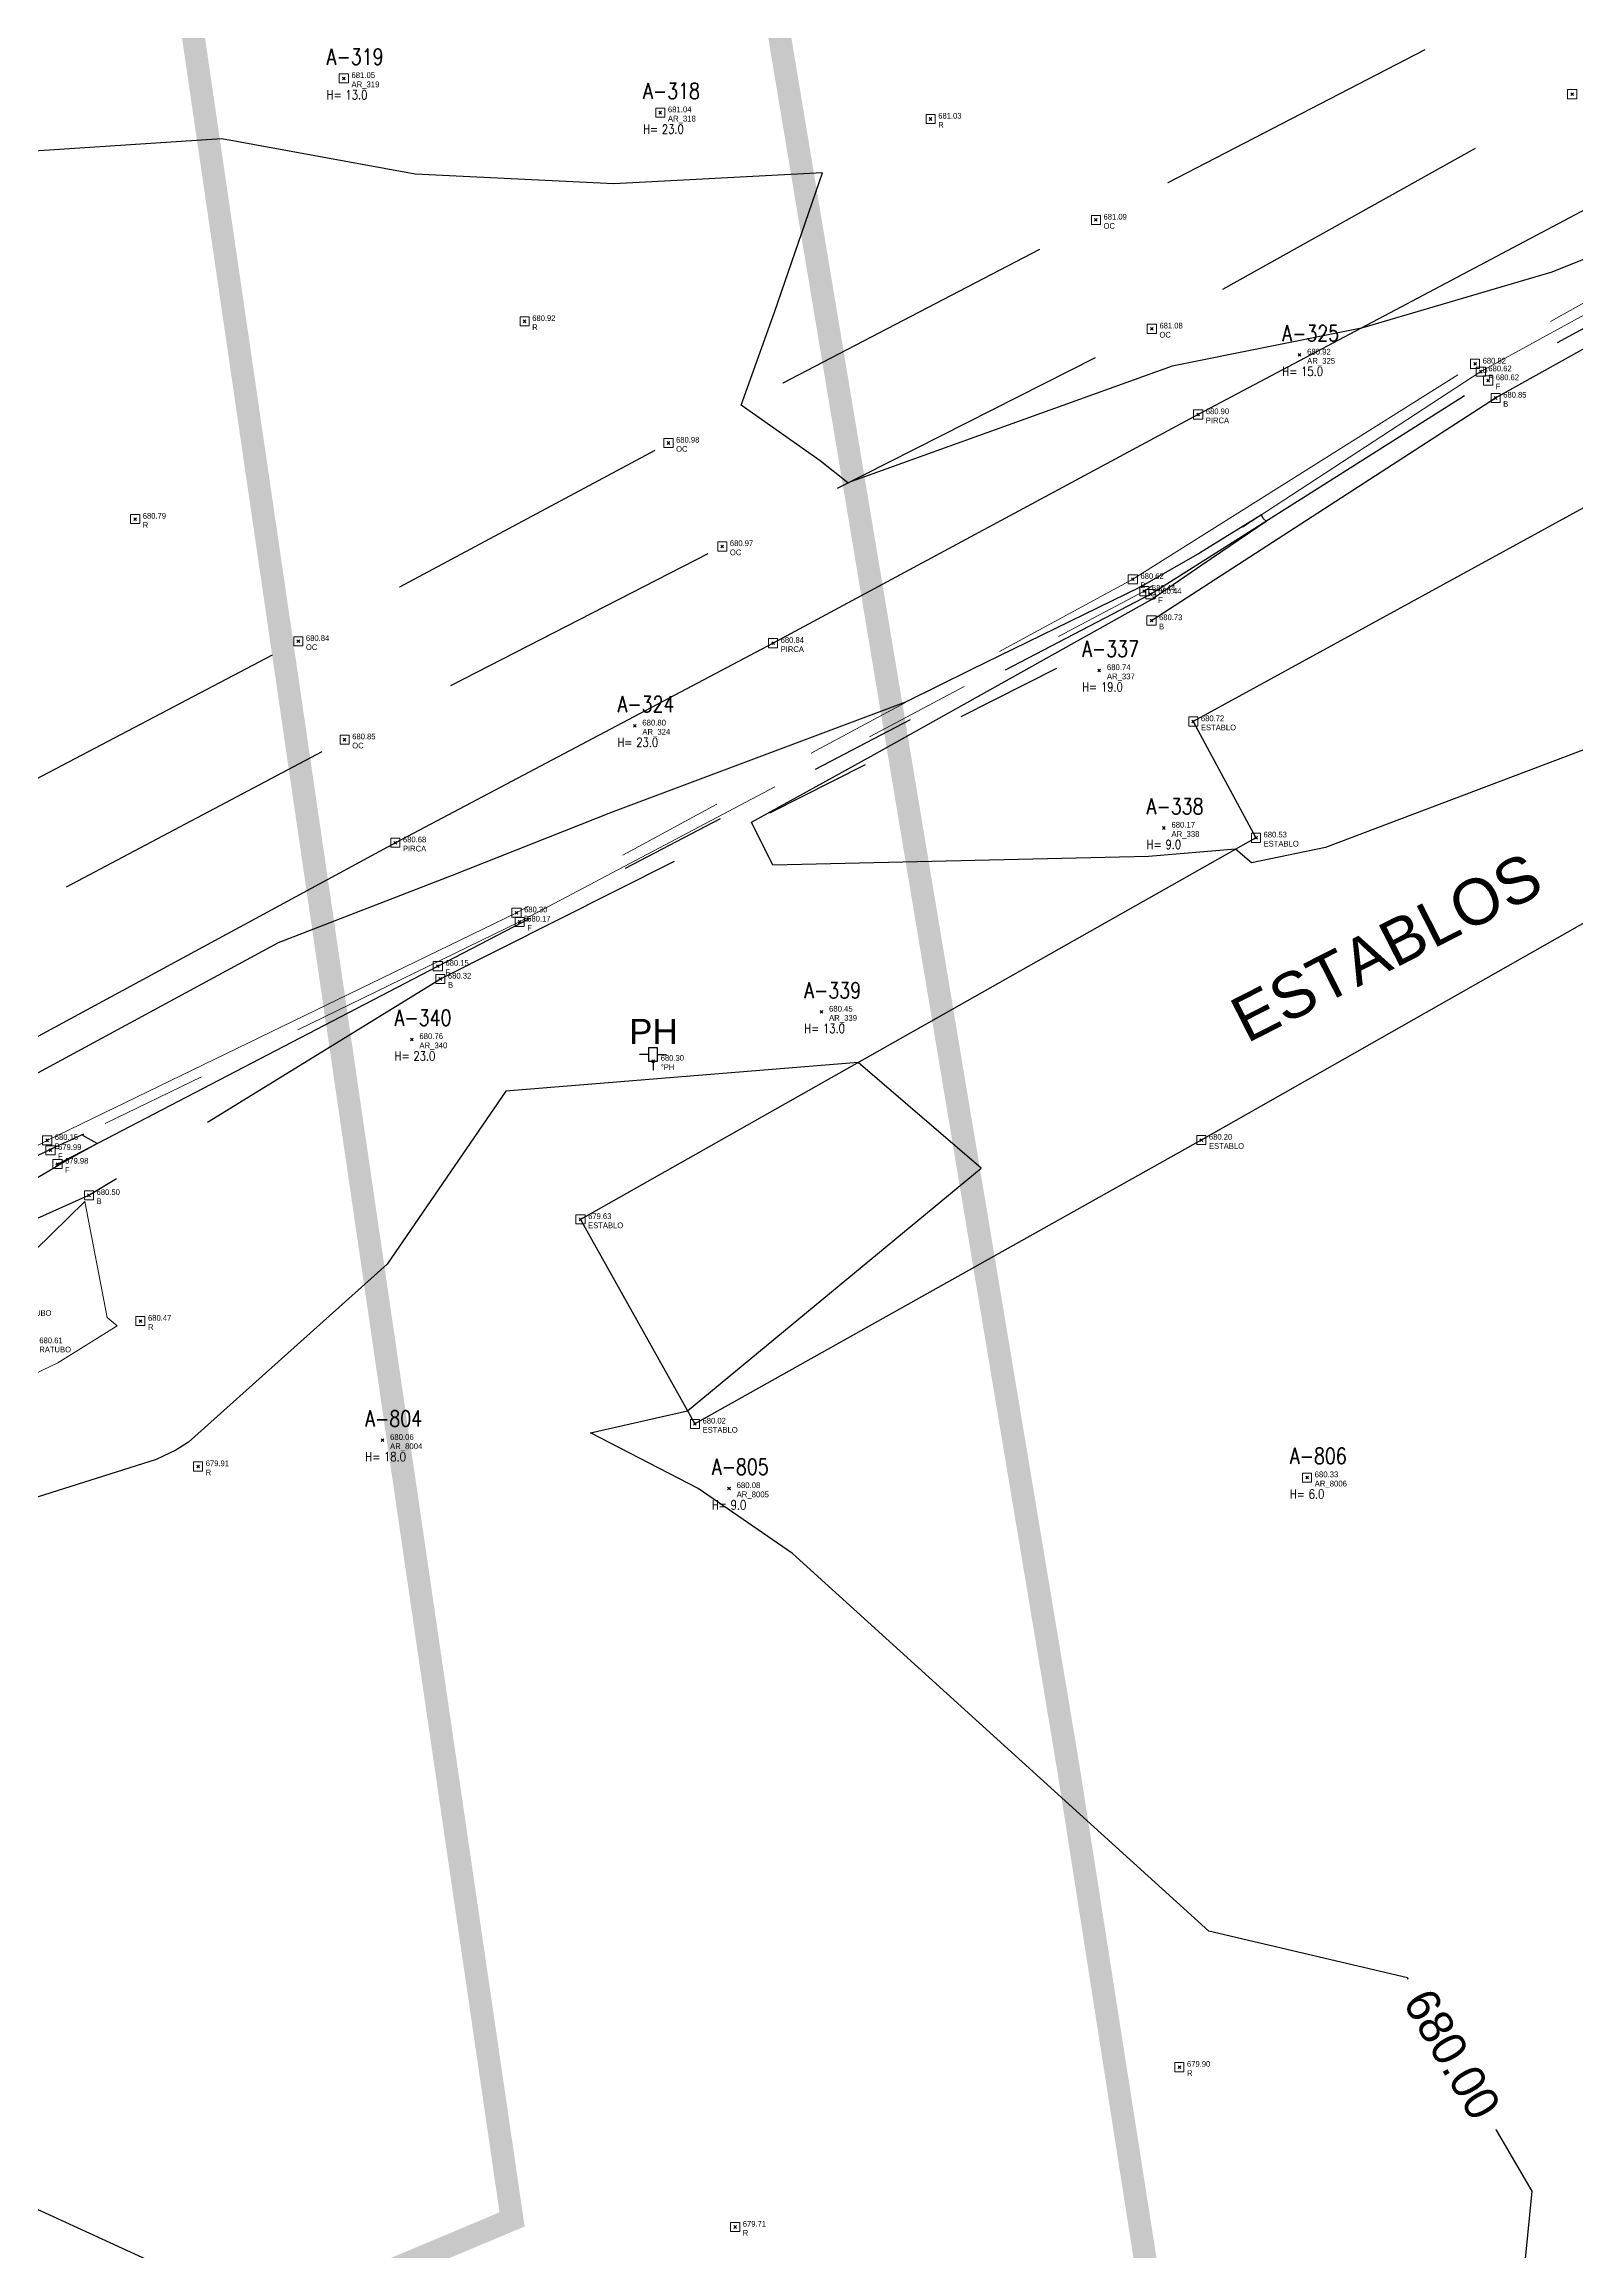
# Model space of a CAD drawing. Extents: x 350769 to 354978, y 6304672 to 6307963.
# Drawn here: x 352534.91 to 352568.55, y 6305909.87 to 6305958.3 of the extents above; entities that cross this region are included whole.
import ezdxf

# ---------------------------------------------------------------- set-up
doc = ezdxf.new("R2010")
doc.units = 0
doc.header["$PDMODE"] = 35
doc.header["$PDSIZE"] = 0.03
for name, pattern in [('CONTINUOS', [0]), ('DASHDOT', [1, 0.5, -0.25, 0, -0.25]), ('HIDDEN', [9.525, 6.35, -3.175]), ('PHANTOM', [23.5, 11.75, -2.35, 2.35, -2.35, 2.35, -2.35])]:
    doc.linetypes.add(name, pattern=pattern)
doc.layers.get('Defpoints').update_dxf_attribs({"linetype": 'CONTINUOUS'})
for name, color, linetype in [('02_Geo ext_Acotamiento', 7, 'CONTINUOUS'), ('03_Pav ext_Vereda HC', 42, 'CONTINUOUS'), ('03_S2_Pav ext_Borde vereda', 7, 'CONTINUOUS'), ('1-ARBOL H1', 7, 'CONTINUOUS'), ('1-ARBOL H2', 1, 'CONTINUOUS'), ('1-ARBOL H3', 241, 'CONTINUOUS'), ('1-ARBOL NOMBRE', 3, 'CONTINUOUS'), ('1-ARBOL PTO', 7, 'CONTINUOUS'), ('1-CAMINO DE TIERRA', 252, 'HIDDEN'), ('1-CANAL', 150, 'PHANTOM'), ('1-CASA', 2, 'CONTINUOUS'), ('1-PIRCA', 252, 'CONTINUOUS'), ('1-TEXTOS', 7, 'CONTINUOUS'), ('3-CANAL FDO', 141, 'PHANTOM'), ('C-TINN', 5, 'CONTINUOUS'), ('C-TOPO-MAJR', 9, 'CONTINUOUS'), ('C-TOPO-MINR', 8, 'CONTINUOUS'), ('V-NODE-TEXT DIC 2012', 31, 'CONTINUOUS'), ('Z-PH', 253, 'CONTINUOUS')]:
    doc.layers.add(name, color=color, linetype=linetype)
doc.layers.add('0_ASD_LINEA OFICIAL', color=253, linetype='DASHDOT', lineweight=20)
doc.layers.add('0_ASD_TOPOGRAFIA_ELEMENTOS', color=9, linetype='CONTINUOS', lineweight=5, true_color=0xbdbdbd)
doc.styles.add('A', font='arial.ttf', dxfattribs={"height": 2})
doc.styles.add('ROMANS', font='romans.shx', dxfattribs={"width": 0.65})
doc.dimstyles.new('Principal', dxfattribs={"dimscale": 0, "dimtxt": 2, "dimasz": 2, "dimexe": 1, "dimexo": 1, "dimtad": 1, "dimrnd": 0.05, "dimzin": 1, "dimtxsty": 'ROMANS', "dimcen": 2.5, "dimclrt": 2, "dimaunit": 2, "dimadec": 0, "dimazin": 0, "dimtfac": 1, "dimtmove": 0, "dimatfit": 3, "dimfxl": 1, "dimfxlon": 1, "dimarcsym": 0})

# ---------------------------------------------------------------- blocks, each defined once
blk = doc.blocks.new('PH')
at = {"layer": 'Z-PH'}
for p, q in [((-0.098, 0.148), (-0.295, 0.148)), ((-0.098, 0.295), (-0.098, 0)), ((0.098, 0.295), (-0.098, 0.295)), ((-0.098, 0), (-0.01, 0)), ((0.01, 0), (0.098, 0)), ((0.098, 0), (0.098, 0.295)), ((0.098, 0.148), (0.295, 0.148)), ((0, -0.01), (0, -0.197))]:
    blk.add_line(p, q, dxfattribs=at)
blk.add_circle((0, 0), 0.00984, dxfattribs=at)
at = {"layer": 'Z-PH', "style": 'A'}
blk.add_text('PH', height=0.55, dxfattribs=at).set_placement((-0.527, 0.377))
blk = doc.blocks.new('*D1236')
at = {"layer": '02_Geo ext_Acotamiento', "color": 0, "lineweight": -2, "transparency": 16777216}
blk.add_line((352474.045, 6305972.496), (352473.119, 6305978.179), dxfattribs=at)
at = {"layer": '02_Geo ext_Acotamiento', "color": 0, "transparency": 16777216}
blk.add_solid([(352473.283, 6305978.206), (352472.954, 6305978.153), (352472.958, 6305979.166)], dxfattribs=at)
at = {"layer": 'Defpoints', "color": 0, "transparency": 16777216}
for p in [(352472.958, 6305979.166), (352596.042, 6305224.025)]:
    blk.add_point(p, dxfattribs=at)
at = {"layer": '02_Geo ext_Acotamiento', "color": 2, "transparency": 16777216, "insert": (352474.582, 6305974.845), "char_height": 1, "attachment_point": 5, "rotation": 279.2575, "style": 'ROMANS'}
blk.add_mtext('R765,10', dxfattribs=at)
blk = doc.blocks.new('A$C27410629')
at = {"layer": '0_ASD_LINEA OFICIAL', "ltscale": 8, "const_width": 0.5}
blk.add_lwpolyline([(329.815, 1226.935), (341.22, 1148.869), (238.195, 1105.634), (291.49, 983.299), (321.978, 995.446), (326.454, 996.533), (296.029, 1064.505), (308.046, 1069.695), (363.611, 1093.689), (361.431, 1107.626), (353.439, 1158.713), (341.91, 1227.807, -0.046618), (405.464, 1246.359), (405.095, 1249.329)], format="xyb", dxfattribs=at)
blk.add_lwpolyline([(245.58, 1209.119), (279.387, 1122.912), (341.22, 1148.869), (329.815, 1226.935)], dxfattribs=at)
blk = doc.blocks.new('TOPOGRAFIA')
at = {"layer": '1-ARBOL H1', "color": 9, "lineweight": 0, "true_color": 0xbdbdbd}
for p in [(390541.49, 6302957.551), (390548.435, 6302956.799), (390562.465, 6302951.485), (390558.071, 6302944.563), (390547.874, 6302943.348), (390559.488, 6302941.107), (390551.972, 6302937.071), (390542.981, 6302936.469), (390542.337, 6302927.676), (390549.944, 6302926.62), (390562.631, 6302926.857)]:
    blk.add_point(p, dxfattribs=at)
at = {"layer": '1-ARBOL PTO', "color": 9, "lineweight": 0, "true_color": 0xbdbdbd}
for p in [(390541.49, 6302957.551), (390548.435, 6302956.799), (390562.465, 6302951.485), (390558.071, 6302944.563), (390547.874, 6302943.348), (390559.488, 6302941.107), (390551.972, 6302937.071), (390542.981, 6302936.469), (390542.337, 6302927.676), (390549.944, 6302926.62), (390562.631, 6302926.857)]:
    blk.add_point(p, dxfattribs=at)
at = {"layer": '1-CAMINO DE TIERRA', "color": 9, "lineweight": 0, "true_color": 0xbdbdbd, "flags": 128}
blk.add_lwpolyline([(390607.64, 6302979.815), (390595.662, 6302973.801), (390587.194, 6302969.429), (390574.37, 6302962.924), (390567.258, 6302959.232), (390557.997, 6302954.445), (390548.615, 6302949.552), (390540.491, 6302945.203), (390529.098, 6302939.213), (390519.624, 6302934.074), (390511.649, 6302929.898), (390501.487, 6302924.31), (390493.855, 6302920.188), (390484.267, 6302915.068), (390473.889, 6302910.014), (390464.48, 6302905.817), (390455.173, 6302902.087), (390444.191, 6302897.701), (390434.465, 6302893.974), (390425.452, 6302890.572), (390413.92, 6302886.513)], dxfattribs=at)
at = {"layer": '1-CAMINO DE TIERRA', "color": 9, "true_color": 0xbdbdbd, "flags": 128}
blk.add_lwpolyline([(390414.503, 6302884.167), (390426.235, 6302888.284), (390435.455, 6302891.824), (390444.768, 6302895.243), (390456.273, 6302899.776), (390465.133, 6302903.239), (390475.06, 6302907.873), (390485.171, 6302912.687), (390495.221, 6302918.173), (390502.597, 6302922.104), (390512.934, 6302927.772), (390520.597, 6302932.004), (390530.432, 6302937.188), (390541.507, 6302943.044), (390549.796, 6302947.283), (390559.224, 6302952.057), (390568.45, 6302957.205), (390575.349, 6302960.324), (390588.64, 6302967), (390596.838, 6302971.102), (390608.345, 6302976.949)], dxfattribs=at)
at = {"layer": '1-CANAL', "color": 9, "lineweight": 0, "true_color": 0xbdbdbd, "flags": 128}
for points in [[(390534.978, 6302934.255), (390545.279, 6302939.248), (390558.807, 6302946.563), (390566.318, 6302951.288), (390577.492, 6302957.55), (390589.154, 6302963.194), (390596.58, 6302967.406), (390606.031, 6302971.682)], [(390527.357, 6302930.283), (390534.978, 6302934.255)]]:
    blk.add_lwpolyline(points, dxfattribs=at)
at = {"layer": '1-CANAL', "color": 9, "true_color": 0xbdbdbd, "flags": 128}
blk.add_lwpolyline([(390410.425, 6302877.471), (390411.43, 6302878.668), (390417.383, 6302880.527), (390418.627, 6302880.78), (390429.948, 6302884.642), (390440.217, 6302888.095), (390449.414, 6302891.566), (390460.027, 6302895.068), (390470.05, 6302898.48), (390479.987, 6302903.192), (390490.293, 6302909.07), (390498.843, 6302913.912), (390509.936, 6302918.991), (390519.355, 6302923.819), (390527.617, 6302929.369), (390535.896, 6302933.049), (390543.608, 6302937.795), (390559.216, 6302945.658), (390566.769, 6302950.54), (390577.792, 6302956.685), (390589.197, 6302962.296), (390596.716, 6302966.701), (390606.382, 6302970.815)], dxfattribs=at)
at = {"layer": '1-CASA', "color": 9, "lineweight": 0, "true_color": 0xbdbdbd, "flags": 128}
for points in [[(390569.393, 6302948.508), (390560.134, 6302943.442)], [(390560.134, 6302943.442), (390561.51, 6302940.892)], [(390561.51, 6302940.892), (390546.684, 6302932.52)], [(390569.914, 6302939.703), (390560.31, 6302934.26)], [(390560.31, 6302934.26), (390549.196, 6302928.034)], [(390546.684, 6302932.52), (390549.196, 6302928.034)]]:
    blk.add_lwpolyline(points, dxfattribs=at)
at = {"layer": '1-PIRCA', "color": 9, "lineweight": 0, "true_color": 0xbdbdbd, "flags": 128}
blk.add_lwpolyline([(390574.316, 6302957.571), (390569.494, 6302955.075), (390560.242, 6302950.177), (390550.91, 6302945.16), (390542.62, 6302940.784), (390532.931, 6302935.535)], dxfattribs=at)
at = {"layer": '3-CANAL FDO', "color": 9, "true_color": 0xbdbdbd, "flags": 128}
blk.add_lwpolyline([(390410.291, 6302874.382), (390410.045, 6302876.002), (390409.921, 6302876.491), (390410.015, 6302877.454), (390410.261, 6302877.634), (390411.408, 6302879.012), (390417.173, 6302880.892), (390418.341, 6302881.327), (390429.641, 6302885.121), (390440.068, 6302888.62), (390449.007, 6302892.011), (390459.544, 6302895.544), (390469.987, 6302898.925), (390479.581, 6302903.965), (390489.75, 6302909.574), (390498.99, 6302914.674), (390509.501, 6302919.669), (390519.234, 6302924.649), (390527.598, 6302929.651), (390535.204, 6302933.735), (390543.553, 6302938.076), (390559.196, 6302946.235), (390566.606, 6302950.922), (390577.734, 6302956.994), (390589.104, 6302962.508), (390596.762, 6302966.908), (390606.237, 6302970.98)], dxfattribs=at)
at = {"layer": '3-CANAL FDO', "color": 9, "lineweight": 0, "true_color": 0xbdbdbd, "flags": 128}
blk.add_lwpolyline([(390498.837, 6302914.947), (390509.344, 6302920.398), (390519.008, 6302924.877), (390527.469, 6302929.862), (390535.051, 6302934.038), (390545.348, 6302939.046), (390559.058, 6302946.301), (390566.444, 6302951.117), (390577.657, 6302957.27), (390588.886, 6302962.761), (390596.604, 6302967.198)], dxfattribs=at)
at = {"layer": 'C-TINN', "color": 9, "linetype": 'Continuous', "lineweight": 0, "true_color": 0xbdbdbd}
for points, elevation in [([(390541.39, 6302957.451), (390541.39, 6302957.651), (390541.59, 6302957.651), (390541.59, 6302957.451), (390541.39, 6302957.451)], 681.05), ([(390548.335, 6302956.699), (390548.335, 6302956.899), (390548.535, 6302956.899), (390548.535, 6302956.699), (390548.335, 6302956.699)], 681.04), ([(390568.35, 6302957.105), (390568.35, 6302957.305), (390568.55, 6302957.305), (390568.55, 6302957.105), (390568.35, 6302957.105)], 681.215), ([(390554.269, 6302956.56), (390554.269, 6302956.76), (390554.469, 6302956.76), (390554.469, 6302956.56), (390554.269, 6302956.56)], 681.028), ([(390557.897, 6302954.345), (390557.897, 6302954.545), (390558.097, 6302954.545), (390558.097, 6302954.345), (390557.897, 6302954.345)], 681.093), ([(390545.357, 6302952.121), (390545.357, 6302952.321), (390545.557, 6302952.321), (390545.557, 6302952.121), (390545.357, 6302952.121)], 680.923), ([(390559.124, 6302951.957), (390559.124, 6302952.157), (390559.324, 6302952.157), (390559.324, 6302951.957), (390559.124, 6302951.957)], 681.08), ([(390566.218, 6302951.188), (390566.218, 6302951.388), (390566.418, 6302951.388), (390566.418, 6302951.188), (390566.218, 6302951.188)], 680.815), ([(390566.344, 6302951.017), (390566.344, 6302951.217), (390566.544, 6302951.217), (390566.544, 6302951.017), (390566.344, 6302951.017)], 680.618), ([(390566.506, 6302950.822), (390566.506, 6302951.022), (390566.706, 6302951.022), (390566.706, 6302950.822), (390566.506, 6302950.822)], 680.617), ([(390566.669, 6302950.44), (390566.669, 6302950.64), (390566.869, 6302950.64), (390566.869, 6302950.44), (390566.669, 6302950.44)], 680.848), ([(390560.142, 6302950.077), (390560.142, 6302950.277), (390560.342, 6302950.277), (390560.342, 6302950.077), (390560.142, 6302950.077)], 680.897), ([(390548.515, 6302949.452), (390548.515, 6302949.652), (390548.715, 6302949.652), (390548.715, 6302949.452), (390548.515, 6302949.452)], 680.981), ([(390536.809, 6302947.784), (390536.809, 6302947.984), (390537.009, 6302947.984), (390537.009, 6302947.784), (390536.809, 6302947.784)], 680.787), ([(390549.696, 6302947.183), (390549.696, 6302947.383), (390549.896, 6302947.383), (390549.896, 6302947.183), (390549.696, 6302947.183)], 680.967), ([(390558.707, 6302946.463), (390558.707, 6302946.663), (390558.907, 6302946.663), (390558.907, 6302946.463), (390558.707, 6302946.463)], 680.618), ([(390558.958, 6302946.201), (390558.958, 6302946.401), (390559.158, 6302946.401), (390559.158, 6302946.201), (390558.958, 6302946.201)], 680.437), ([(390559.096, 6302946.135), (390559.096, 6302946.335), (390559.296, 6302946.335), (390559.296, 6302946.135), (390559.096, 6302946.135)], 680.439), ([(390559.116, 6302945.558), (390559.116, 6302945.758), (390559.316, 6302945.758), (390559.316, 6302945.558), (390559.116, 6302945.558)], 680.729), ([(390540.391, 6302945.103), (390540.391, 6302945.303), (390540.591, 6302945.303), (390540.591, 6302945.103), (390540.391, 6302945.103)], 680.841), ([(390550.81, 6302945.06), (390550.81, 6302945.26), (390551.01, 6302945.26), (390551.01, 6302945.06), (390550.81, 6302945.06)], 680.839), ([(390560.034, 6302943.342), (390560.034, 6302943.542), (390560.234, 6302943.542), (390560.234, 6302943.342), (390560.034, 6302943.342)], 680.725), ([(390541.407, 6302942.944), (390541.407, 6302943.144), (390541.607, 6302943.144), (390541.607, 6302942.944), (390541.407, 6302942.944)], 680.851), ([(390561.41, 6302940.792), (390561.41, 6302940.992), (390561.61, 6302940.992), (390561.61, 6302940.792), (390561.41, 6302940.792)], 680.527), ([(390542.52, 6302940.684), (390542.52, 6302940.884), (390542.72, 6302940.884), (390542.72, 6302940.684), (390542.52, 6302940.684)], 680.679), ([(390545.179, 6302939.148), (390545.179, 6302939.348), (390545.379, 6302939.348), (390545.379, 6302939.148), (390545.179, 6302939.148)], 680.298), ([(390545.248, 6302938.946), (390545.248, 6302939.146), (390545.448, 6302939.146), (390545.448, 6302938.946), (390545.248, 6302938.946)], 680.171), ([(390543.453, 6302937.976), (390543.453, 6302938.176), (390543.653, 6302938.176), (390543.653, 6302937.976), (390543.453, 6302937.976)], 680.146), ([(390543.508, 6302937.695), (390543.508, 6302937.895), (390543.708, 6302937.895), (390543.708, 6302937.695), (390543.508, 6302937.695)], 680.322), ([(390534.878, 6302934.155), (390534.878, 6302934.355), (390535.078, 6302934.355), (390535.078, 6302934.155), (390534.878, 6302934.155)], 680.147), ([(390534.951, 6302933.938), (390534.951, 6302934.138), (390535.151, 6302934.138), (390535.151, 6302933.938), (390534.951, 6302933.938)], 679.987), ([(390560.21, 6302934.16), (390560.21, 6302934.36), (390560.41, 6302934.36), (390560.41, 6302934.16), (390560.21, 6302934.16)], 680.202), ([(390535.104, 6302933.635), (390535.104, 6302933.835), (390535.304, 6302933.835), (390535.304, 6302933.635), (390535.104, 6302933.635)], 679.983), ([(390535.796, 6302932.949), (390535.796, 6302933.149), (390535.996, 6302933.149), (390535.996, 6302932.949), (390535.796, 6302932.949)], 680.495), ([(390546.584, 6302932.42), (390546.584, 6302932.62), (390546.784, 6302932.62), (390546.784, 6302932.42), (390546.584, 6302932.42)], 679.632), ([(390536.925, 6302930.19), (390536.925, 6302930.39), (390537.125, 6302930.39), (390537.125, 6302930.19), (390536.925, 6302930.19)], 680.47), ([(390549.096, 6302927.934), (390549.096, 6302928.134), (390549.296, 6302928.134), (390549.296, 6302927.934), (390549.096, 6302927.934)], 680.025), ([(390538.191, 6302926.999), (390538.191, 6302927.199), (390538.391, 6302927.199), (390538.391, 6302926.999), (390538.191, 6302926.999)], 679.906), ([(390562.531, 6302926.757), (390562.531, 6302926.957), (390562.731, 6302926.957), (390562.731, 6302926.757), (390562.531, 6302926.757)], 680.33), ([(390559.729, 6302913.824), (390559.729, 6302914.024), (390559.929, 6302914.024), (390559.929, 6302913.824), (390559.729, 6302913.824)], 679.901), ([(390549.979, 6302910.317), (390549.979, 6302910.517), (390550.179, 6302910.517), (390550.179, 6302910.317), (390549.979, 6302910.317)], 679.714)]:
    blk.add_lwpolyline(points, dxfattribs=dict(at, elevation=elevation))
for p in [(390541.49, 6302957.551, 681.05), (390568.45, 6302957.205, 681.215), (390548.435, 6302956.799, 681.04), (390554.369, 6302956.66, 681.028), (390557.997, 6302954.445, 681.093), (390545.457, 6302952.221, 680.923), (390559.224, 6302952.057, 681.08), (390566.318, 6302951.288, 680.815), (390566.444, 6302951.117, 680.618), (390566.606, 6302950.922, 680.617), (390560.242, 6302950.177, 680.897), (390566.769, 6302950.54, 680.848), (390548.615, 6302949.552, 680.981), (390536.909, 6302947.884, 680.787), (390549.796, 6302947.283, 680.967), (390558.807, 6302946.563, 680.618), (390559.058, 6302946.301, 680.437), (390559.196, 6302946.235, 680.439), (390559.216, 6302945.658, 680.729), (390540.491, 6302945.203, 680.841), (390550.91, 6302945.16, 680.839), (390560.134, 6302943.442, 680.725), (390541.507, 6302943.044, 680.851), (390542.62, 6302940.784, 680.679), (390561.51, 6302940.892, 680.527), (390545.279, 6302939.248, 680.298), (390545.348, 6302939.046, 680.171), (390543.553, 6302938.076, 680.146), (390543.608, 6302937.795, 680.322), (390534.978, 6302934.255, 680.147), (390560.31, 6302934.26, 680.202), (390535.051, 6302934.038, 679.987), (390535.204, 6302933.735, 679.983), (390535.896, 6302933.049, 680.495), (390546.684, 6302932.52, 679.632), (390537.025, 6302930.29, 680.47), (390549.196, 6302928.034, 680.025), (390538.291, 6302927.099, 679.906), (390562.631, 6302926.857, 680.33), (390559.829, 6302913.924, 679.901), (390550.079, 6302910.417, 679.714)]:
    blk.add_point(p, dxfattribs=at)
at = {"layer": 'C-TOPO-MAJR', "color": 9, "linetype": 'Continuous', "lineweight": -3, "true_color": 0xbdbdbd, "elevation": 680}
for points in [[(390567.184, 6302907.269), (390567.575, 6302911.2), (390564.835, 6302915.88), (390560.476, 6302916.909), (390551.34, 6302925.189), (390549.267, 6302926.618), (390546.905, 6302927.838), (390549.036, 6302928.319), (390555.481, 6302933.643), (390552.78, 6302935.962), (390545.043, 6302935.333), (390542.442, 6302931.541), (390538.08, 6302927.631), (390537.803, 6302927.459), (390537.368, 6302927.251), (390530.427, 6302925.061)], [(390529.926, 6302930.604), (390535.227, 6302933.712), (390535.625, 6302933.939), (390536.075, 6302934.188), (390535.746, 6302934.368), (390535.779, 6302934.392), (390535.045, 6302934.056), (390527.907, 6302930.551)]]:
    blk.add_lwpolyline(points, dxfattribs=at)
at = {"layer": 'C-TOPO-MINR', "color": 9, "linetype": 'Continuous', "lineweight": -3, "true_color": 0xbdbdbd}
for points, elevation in [([(390581.803, 6302959.297), (390577.539, 6302957.47), (390575.992, 6302956.677), (390574.756, 6302956.016), (390568.006, 6302953.301), (390563.825, 6302952.074), (390559.669, 6302951.235), (390552.549, 6302948.677), (390551.944, 6302949.159), (390550.207, 6302950.382), (390550.941, 6302952.425), (390551.992, 6302955.476), (390547.417, 6302955.234), (390543.052, 6302955.453), (390538.814, 6302956.228), (390533.349, 6302955.868)], 681), ([(390569.707, 6302943.202), (390563.033, 6302940.677), (390561.41, 6302940.341), (390561.063, 6302940.639), (390559.152, 6302940.484), (390550.907, 6302940.289), (390550.434, 6302941.234), (390553.064, 6302942.68), (390559.2, 6302946.114), (390560.325, 6302946.877), (390561.735, 6302947.841), (390561.666, 6302947.899), (390561.629, 6302947.977), (390560.268, 6302947.132), (390558.971, 6302946.392), (390555.254, 6302944.579), (390553.819, 6302943.866), (390547.382, 6302941.455), (390543.869, 6302940.062), (390540.049, 6302938.587), (390533.612, 6302935.109)], 680.5), ([(390539.191, 6302859.578), (390537.856, 6302861.919), (390537.885, 6302864.931), (390537.81, 6302870.386), (390537.64, 6302871.077), (390538.021, 6302872.78), (390537.696, 6302875.247), (390538.663, 6302881.62), (390539.254, 6302888.134), (390539.934, 6302897.145), (390540.712, 6302899.285), (390541.505, 6302905.073), (390541.909, 6302906.909), (390541.635, 6302907.477), (390540.99, 6302907.945), (390540.456, 6302908.189), (390530.564, 6302912.727)], 679.5)]:
    blk.add_lwpolyline(points, dxfattribs=dict(at, elevation=elevation))
at = {"layer": 'C-TOPO-MINR', "color": 9, "linetype": 'Continuous', "lineweight": 0, "true_color": 0xbdbdbd, "elevation": 680.5}
blk.add_lwpolyline([(390530.974, 6302929.012), (390530.773, 6302928.049), (390531.206, 6302927.534), (390531.734, 6302927.832), (390532.456, 6302928.06), (390535.21, 6302929.375), (390536.514, 6302930.184), (390536.297, 6302930.369), (390535.803, 6302932.914), (390533.249, 6302930.417), (390530.974, 6302929.012)], dxfattribs=at)
at = {"layer": 'V-NODE-TEXT DIC 2012', "color": 9, "lineweight": 0, "true_color": 0xbdbdbd}
for p in [(390541.49, 6302957.551), (390568.45, 6302957.205), (390548.435, 6302956.799), (390554.369, 6302956.66), (390557.997, 6302954.445), (390545.457, 6302952.221), (390559.224, 6302952.057), (390562.465, 6302951.485), (390566.318, 6302951.288), (390566.444, 6302951.117), (390566.606, 6302950.922), (390560.242, 6302950.177), (390566.769, 6302950.54), (390548.615, 6302949.552), (390536.909, 6302947.884), (390549.796, 6302947.283), (390558.807, 6302946.563), (390559.058, 6302946.301), (390559.196, 6302946.235), (390559.216, 6302945.658), (390540.491, 6302945.203), (390550.91, 6302945.16), (390558.071, 6302944.563), (390547.874, 6302943.348), (390560.134, 6302943.442), (390541.507, 6302943.044), (390559.488, 6302941.107), (390542.62, 6302940.784), (390561.51, 6302940.892), (390545.279, 6302939.248), (390545.348, 6302939.046), (390543.553, 6302938.076), (390543.608, 6302937.795), (390551.972, 6302937.071), (390542.981, 6302936.469), (390548.277, 6302935.992), (390534.978, 6302934.255), (390560.31, 6302934.26), (390535.051, 6302934.038), (390535.204, 6302933.735), (390535.896, 6302933.049), (390546.684, 6302932.52), (390537.025, 6302930.29), (390549.196, 6302928.034), (390542.337, 6302927.676), (390538.291, 6302927.099), (390549.944, 6302926.62), (390562.631, 6302926.857), (390559.829, 6302913.924), (390550.079, 6302910.417)]:
    blk.add_point(p, dxfattribs=at)
at = {"layer": 'Z-PH', "color": 9, "lineweight": 0, "true_color": 0xbdbdbd}
blk.add_blockref('PH', (390548.277, 6302935.992), dxfattribs=at)
at = {"layer": '1-ARBOL H2', "color": 9, "lineweight": 0, "true_color": 0xbdbdbd, "style": 'ROMANS', "width": 0.8}
for p in [(390541.113, 6302957.089), (390548.058, 6302956.337), (390562.088, 6302951.023), (390557.694, 6302944.101), (390547.497, 6302942.886), (390559.111, 6302940.645), (390551.595, 6302936.609), (390542.604, 6302936.007), (390541.96, 6302927.214), (390562.254, 6302926.395), (390549.567, 6302926.158)]:
    blk.add_text('H=', height=0.2, dxfattribs=at).set_placement(p)
at = {"layer": '1-ARBOL H3', "color": 9, "lineweight": 0, "true_color": 0xbdbdbd, "style": 'ROMANS', "width": 0.8}
for s, p in [('13.0', (390541.526, 6302957.089)), ('23.0', (390548.471, 6302956.337)), ('15.0', (390562.501, 6302951.023)), ('19.0', (390558.107, 6302944.101)), ('23.0', (390547.91, 6302942.886)), ('9.0', (390559.524, 6302940.645)), ('13.0', (390552.008, 6302936.609)), ('23.0', (390543.017, 6302936.007)), ('18.0', (390542.373, 6302927.214)), ('6.0', (390562.667, 6302926.395)), ('9.0', (390549.98, 6302926.158))]:
    blk.add_text(s, height=0.2, dxfattribs=at).set_placement(p)
at = {"layer": '1-ARBOL NOMBRE', "color": 9, "lineweight": 0, "true_color": 0xbdbdbd, "style": 'ROMANS', "width": 0.8}
for s, p in [('A-319', (390541.113, 6302957.851)), ('A-318', (390548.058, 6302957.099)), ('A-325', (390562.088, 6302951.785)), ('A-337', (390557.694, 6302944.863)), ('A-324', (390547.497, 6302943.648)), ('A-338', (390559.111, 6302941.407)), ('A-339', (390551.595, 6302937.371)), ('A-340', (390542.604, 6302936.769)), ('A-804', (390541.96, 6302927.976)), ('A-806', (390562.254, 6302927.157)), ('A-805', (390549.567, 6302926.92))]:
    blk.add_text(s, height=0.35, dxfattribs=at).set_placement(p)
at = {"layer": '1-TEXTOS', "color": 9, "lineweight": 0, "true_color": 0xbdbdbd, "style": 'A'}
blk.add_text('ESTABLOS', height=1, rotation=26.9389, dxfattribs=at).set_placement((390561.309, 6302936.375))
at = {"layer": 'V-NODE-TEXT DIC 2012', "color": 9, "lineweight": 0, "true_color": 0xbdbdbd}
for s, height, p in [('AR_319', 0.127, (390541.657, 6302957.356)), ('681.05', 0.127, (390541.657, 6302957.558)), ('681.04', 0.127, (390548.602, 6302956.806)), ('AR_318', 0.127, (390548.602, 6302956.604)), ('681.03', 0.125, (390554.536, 6302956.668)), ('R', 0.125, (390554.536, 6302956.468)), ('681.09', 0.125, (390558.164, 6302954.453)), ('OC', 0.125, (390558.164, 6302954.253)), ('680.92', 0.125, (390545.624, 6302952.229)), ('R', 0.125, (390545.624, 6302952.029)), ('681.08', 0.125, (390559.391, 6302952.065)), ('OC', 0.125, (390559.391, 6302951.865)), ('680.92', 0.127, (390562.632, 6302951.492)), ('AR_325', 0.127, (390562.632, 6302951.29)), ('680.82', 0.125, (390566.485, 6302951.296)), ('B', 0.125, (390566.485, 6302951.096)), ('680.62', 0.125, (390566.611, 6302951.125)), ('F', 0.125, (390566.611, 6302950.925)), ('680.62', 0.125, (390566.773, 6302950.93)), ('F', 0.125, (390566.773, 6302950.73)), ('680.85', 0.125, (390566.936, 6302950.548)), ('680.90', 0.125, (390560.409, 6302950.185)), ('B', 0.125, (390566.936, 6302950.348)), ('680.98', 0.125, (390548.782, 6302949.56)), ('PIRCA', 0.125, (390560.409, 6302949.985)), ('OC', 0.125, (390548.782, 6302949.36)), ('680.79', 0.125, (390537.076, 6302947.892)), ('R', 0.125, (390537.076, 6302947.692)), ('680.97', 0.125, (390549.963, 6302947.291)), ('OC', 0.125, (390549.963, 6302947.091)), ('680.62', 0.125, (390558.974, 6302946.571)), ('B', 0.125, (390558.974, 6302946.371)), ('680.44', 0.125, (390559.225, 6302946.309)), ('680.44', 0.125, (390559.363, 6302946.243)), ('F', 0.125, (390559.225, 6302946.109)), ('F', 0.125, (390559.363, 6302946.043)), ('680.73', 0.125, (390559.383, 6302945.666)), ('680.84', 0.125, (390540.658, 6302945.211)), ('680.84', 0.125, (390551.077, 6302945.168)), ('B', 0.125, (390559.383, 6302945.466)), ('OC', 0.125, (390540.658, 6302945.011)), ('PIRCA', 0.125, (390551.077, 6302944.968)), ('AR_337', 0.127, (390558.238, 6302944.368)), ('680.74', 0.127, (390558.238, 6302944.57)), ('680.80', 0.127, (390548.041, 6302943.355)), ('680.72', 0.125, (390560.301, 6302943.45)), ('ESTABLO', 0.125, (390560.301, 6302943.25)), ('680.85', 0.125, (390541.674, 6302943.052)), ('OC', 0.125, (390541.674, 6302942.852)), ('AR_324', 0.127, (390548.041, 6302943.153)), ('680.68', 0.125, (390542.787, 6302940.792)), ('AR_338', 0.127, (390559.655, 6302940.912)), ('680.17', 0.127, (390559.655, 6302941.114)), ('680.53', 0.125, (390561.677, 6302940.9)), ('PIRCA', 0.125, (390542.787, 6302940.592)), ('ESTABLO', 0.125, (390561.677, 6302940.7)), ('680.30', 0.125, (390545.446, 6302939.256)), ('B', 0.125, (390545.446, 6302939.056)), ('680.17', 0.125, (390545.515, 6302939.054)), ('F', 0.125, (390545.515, 6302938.854)), ('680.15', 0.125, (390543.72, 6302938.084)), ('F', 0.125, (390543.72, 6302937.884)), ('680.32', 0.125, (390543.775, 6302937.803)), ('B', 0.125, (390543.775, 6302937.603)), ('680.45', 0.127, (390552.139, 6302937.078)), ('680.76', 0.127, (390543.148, 6302936.476)), ('AR_339', 0.127, (390552.139, 6302936.876)), ('AR_340', 0.127, (390543.148, 6302936.274)), ('680.30', 0.125, (390548.444, 6302936)), ('°PH', 0.125, (390548.444, 6302935.8)), ('680.15', 0.125, (390535.145, 6302934.263)), ('B', 0.125, (390535.145, 6302934.063)), ('679.99', 0.125, (390535.218, 6302934.046)), ('680.20', 0.125, (390560.477, 6302934.268)), ('ESTABLO', 0.125, (390560.477, 6302934.068)), ('F', 0.125, (390535.218, 6302933.846)), ('679.98', 0.125, (390535.371, 6302933.743)), ('F', 0.125, (390535.371, 6302933.543)), ('680.50', 0.125, (390536.063, 6302933.057)), ('B', 0.125, (390536.063, 6302932.857)), ('679.63', 0.125, (390546.851, 6302932.528)), ('ESTABLO', 0.125, (390546.851, 6302932.328)), ('RATUBO', 0.125, (390534.377, 6302930.404)), ('680.47', 0.125, (390537.192, 6302930.298)), ('680.61', 0.125, (390534.806, 6302929.804)), ('R', 0.125, (390537.192, 6302930.098)), ('RATUBO', 0.125, (390534.806, 6302929.604)), ('680.02', 0.125, (390549.363, 6302928.042)), ('ESTABLO', 0.125, (390549.363, 6302927.842)), ('AR_8004', 0.127, (390542.504, 6302927.481)), ('680.06', 0.127, (390542.504, 6302927.683)), ('679.91', 0.125, (390538.458, 6302927.107)), ('R', 0.125, (390538.458, 6302926.907)), ('680.33', 0.127, (390562.798, 6302926.864)), ('AR_8005', 0.127, (390550.111, 6302926.425)), ('680.08', 0.127, (390550.111, 6302926.627)), ('AR_8006', 0.127, (390562.798, 6302926.662)), ('679.90', 0.125, (390559.996, 6302913.932)), ('R', 0.125, (390559.996, 6302913.732)), ('679.71', 0.125, (390550.246, 6302910.425)), ('R', 0.125, (390550.246, 6302910.225))]:
    blk.add_text(s, height=height, dxfattribs=at).set_placement(p)
at = {"layer": 'C-TOPO-MAJR', "color": 9, "linetype": 'Continuous', "lineweight": 0, "true_color": 0xbdbdbd, "insert": (390565.814, 6302914.207, 680), "char_height": 0.75, "width": 3.75143, "attachment_point": 5, "rotation": 300.3464, "bg_fill": 3, "box_fill_scale": 1.042333, "bg_fill_color": 9, "bg_fill_true_color": 13158600, "bg_fill_transparency": 0}
blk.add_mtext('680.00', dxfattribs=at)

msp = doc.modelspace()

# ---------------------------------------------------------------- hatches: boundary and pattern name
at = {"layer": '03_Pav ext_Vereda HC'}
h = msp.add_hatch(dxfattribs=at)
h.set_pattern_fill('DOTS', color=256, scale=0.2, style=0)
h.paths.add_polyline_path([(352533.778, 6305988.648, 0.001234), (352535.675, 6305989.286), (352535.027, 6305991.179, -0.001237), (352533.136, 6305990.542, -0.02053), (352503.885, 6305981.94), (352503.284, 6305984.518), (352499.404, 6305983.544), (352499.999, 6305980.991, -0.008887), (352487.105, 6305978.156, -0.014555), (352464.628, 6305974.17, -0.00899), (352459.993, 6305973.57), (352460.198, 6305971.581, 0.009019), (352464.921, 6305972.192, 0.014552), (352487.505, 6305976.197, 0.032114)])
h.paths.add_polyline_path([(352453.016, 6305972.984, -0.006801), (352449.483, 6305972.831, -0.009067), (352444.77, 6305972.776), (352444.577, 6305970.777, 0.016383), (352453.222, 6305970.992)])
h.paths.add_polyline_path([(352389.646, 6305991.88, -0.017533), (352376.951, 6305998.315), (352352.153, 6306011.999, 0.044404), (352342.054, 6306016.09, 0.113324), (352314.471, 6306018.047), (352314.936, 6306016.097, -0.157241), (352351.214, 6306010.233), (352375.985, 6305996.564, 0.017506), (352388.785, 6305990.075, -0.01159), (352405.987, 6305981.142, 0.086762), (352437.575, 6305971.093), (352437.767, 6305973.086, -0.086498), (352406.931, 6305982.905, 0.01159)])
h.paths.add_polyline_path([(352298.931, 6306011.292, -0.04077), (352308.087, 6306014.636), (352307.625, 6306016.576, 0.043034), (352297.553, 6306012.855, 0.272225), (352266.143, 6305966.55), (352264.433, 6305966.568, 0.015316), (352263.857, 6305962.574), (352266.03, 6305962.551, 0.021547), (352266.273, 6305957.803, 0.063283), (352273.011, 6305926.495, 0.007704), (352278.126, 6305912.651), (352279.989, 6305913.378, -0.007677), (352274.912, 6305927.117, -0.063391), (352268.265, 6305957.983, -0.318336)])

# ---------------------------------------------------------------- linework, layer by layer
at = {"layer": '1-CAMINO DE TIERRA', "flags": 128}
for points in [[(352607.64, 6305979.815), (352595.662, 6305973.801), (352587.194, 6305969.429), (352574.37, 6305962.924), (352567.258, 6305959.232), (352557.997, 6305954.445), (352548.615, 6305949.552), (352540.491, 6305945.203), (352529.098, 6305939.213), (352519.624, 6305934.074), (352511.649, 6305929.898), (352501.487, 6305924.31), (352493.855, 6305920.188), (352484.267, 6305915.068), (352473.889, 6305910.014), (352464.48, 6305905.817), (352455.173, 6305902.087), (352444.191, 6305897.701), (352434.465, 6305893.974), (352425.452, 6305890.572), (352413.92, 6305886.513)], [(352414.503, 6305884.167), (352426.235, 6305888.284), (352435.455, 6305891.824), (352444.768, 6305895.243), (352456.273, 6305899.776), (352465.133, 6305903.239), (352475.06, 6305907.873), (352485.171, 6305912.687), (352495.221, 6305918.173), (352502.597, 6305922.104), (352512.934, 6305927.772), (352520.597, 6305932.004), (352530.432, 6305937.188), (352541.507, 6305943.044), (352549.796, 6305947.283), (352559.224, 6305952.057), (352568.45, 6305957.205), (352575.349, 6305960.324), (352588.64, 6305967), (352596.838, 6305971.102), (352608.345, 6305976.949)]]:
    msp.add_lwpolyline(points, dxfattribs=at)
at = {"layer": '1-CASA', "flags": 128}
for points in [[(352569.393, 6305948.508), (352560.134, 6305943.442)], [(352560.134, 6305943.442), (352561.51, 6305940.892)], [(352561.51, 6305940.892), (352546.684, 6305932.52)], [(352569.914, 6305939.703), (352560.31, 6305934.26)], [(352560.31, 6305934.26), (352549.196, 6305928.034)], [(352546.684, 6305932.52), (352549.196, 6305928.034)]]:
    msp.add_lwpolyline(points, dxfattribs=at)
at = {"layer": '1-PIRCA', "flags": 128}
msp.add_lwpolyline([(352574.316, 6305957.571), (352569.494, 6305955.075), (352560.242, 6305950.177), (352550.91, 6305945.16), (352542.62, 6305940.784), (352532.931, 6305935.535)], dxfattribs=at)

# ---------------------------------------------------------------- block references
at = {"layer": '03_S2_Pav ext_Borde vereda', "linetype": 'Continuous'}
msp.add_blockref('A$C27410629', (352203.962, 6304761.714), dxfattribs=at)
at = {"layer": 'Z-PH'}
msp.add_blockref('PH', (352548.277, 6305935.992), dxfattribs=at)

# ---------------------------------------------------------------- texts
at = {"layer": '1-TEXTOS', "style": 'A'}
msp.add_text('ESTABLOS', height=1, rotation=26.9389, dxfattribs=at).set_placement((352561.309, 6305936.375))

# ---------------------------------------------------------------- dimensions: what is measured, and where the dimension line sits
at = {"layer": '02_Geo ext_Acotamiento'}
dim = msp.add_radius_dim(center=(352596.042, 6305224.025), mpoint=(352472.958, 6305979.166), dimstyle='Principal', override={"dimscale": 0, "dimaunit": 0, "dimfxl": 0.22, "dimarcsym": 1}, dxfattribs=at)
dim.commit()
dim.dimension.update_dxf_attribs({"geometry": '*D1236', "text_midpoint": (352473.686, 6305974.698), "dimtype": 164})

# ---------------------------------------------------------------- next in the draw order: block references
at = {"layer": '0_ASD_TOPOGRAFIA_ELEMENTOS', "color": 30, "true_color": 0xf26507}
msp.add_blockref('TOPOGRAFIA', (-38000, 3000), dxfattribs=at)

doc.saveas('drawing.dxf')
